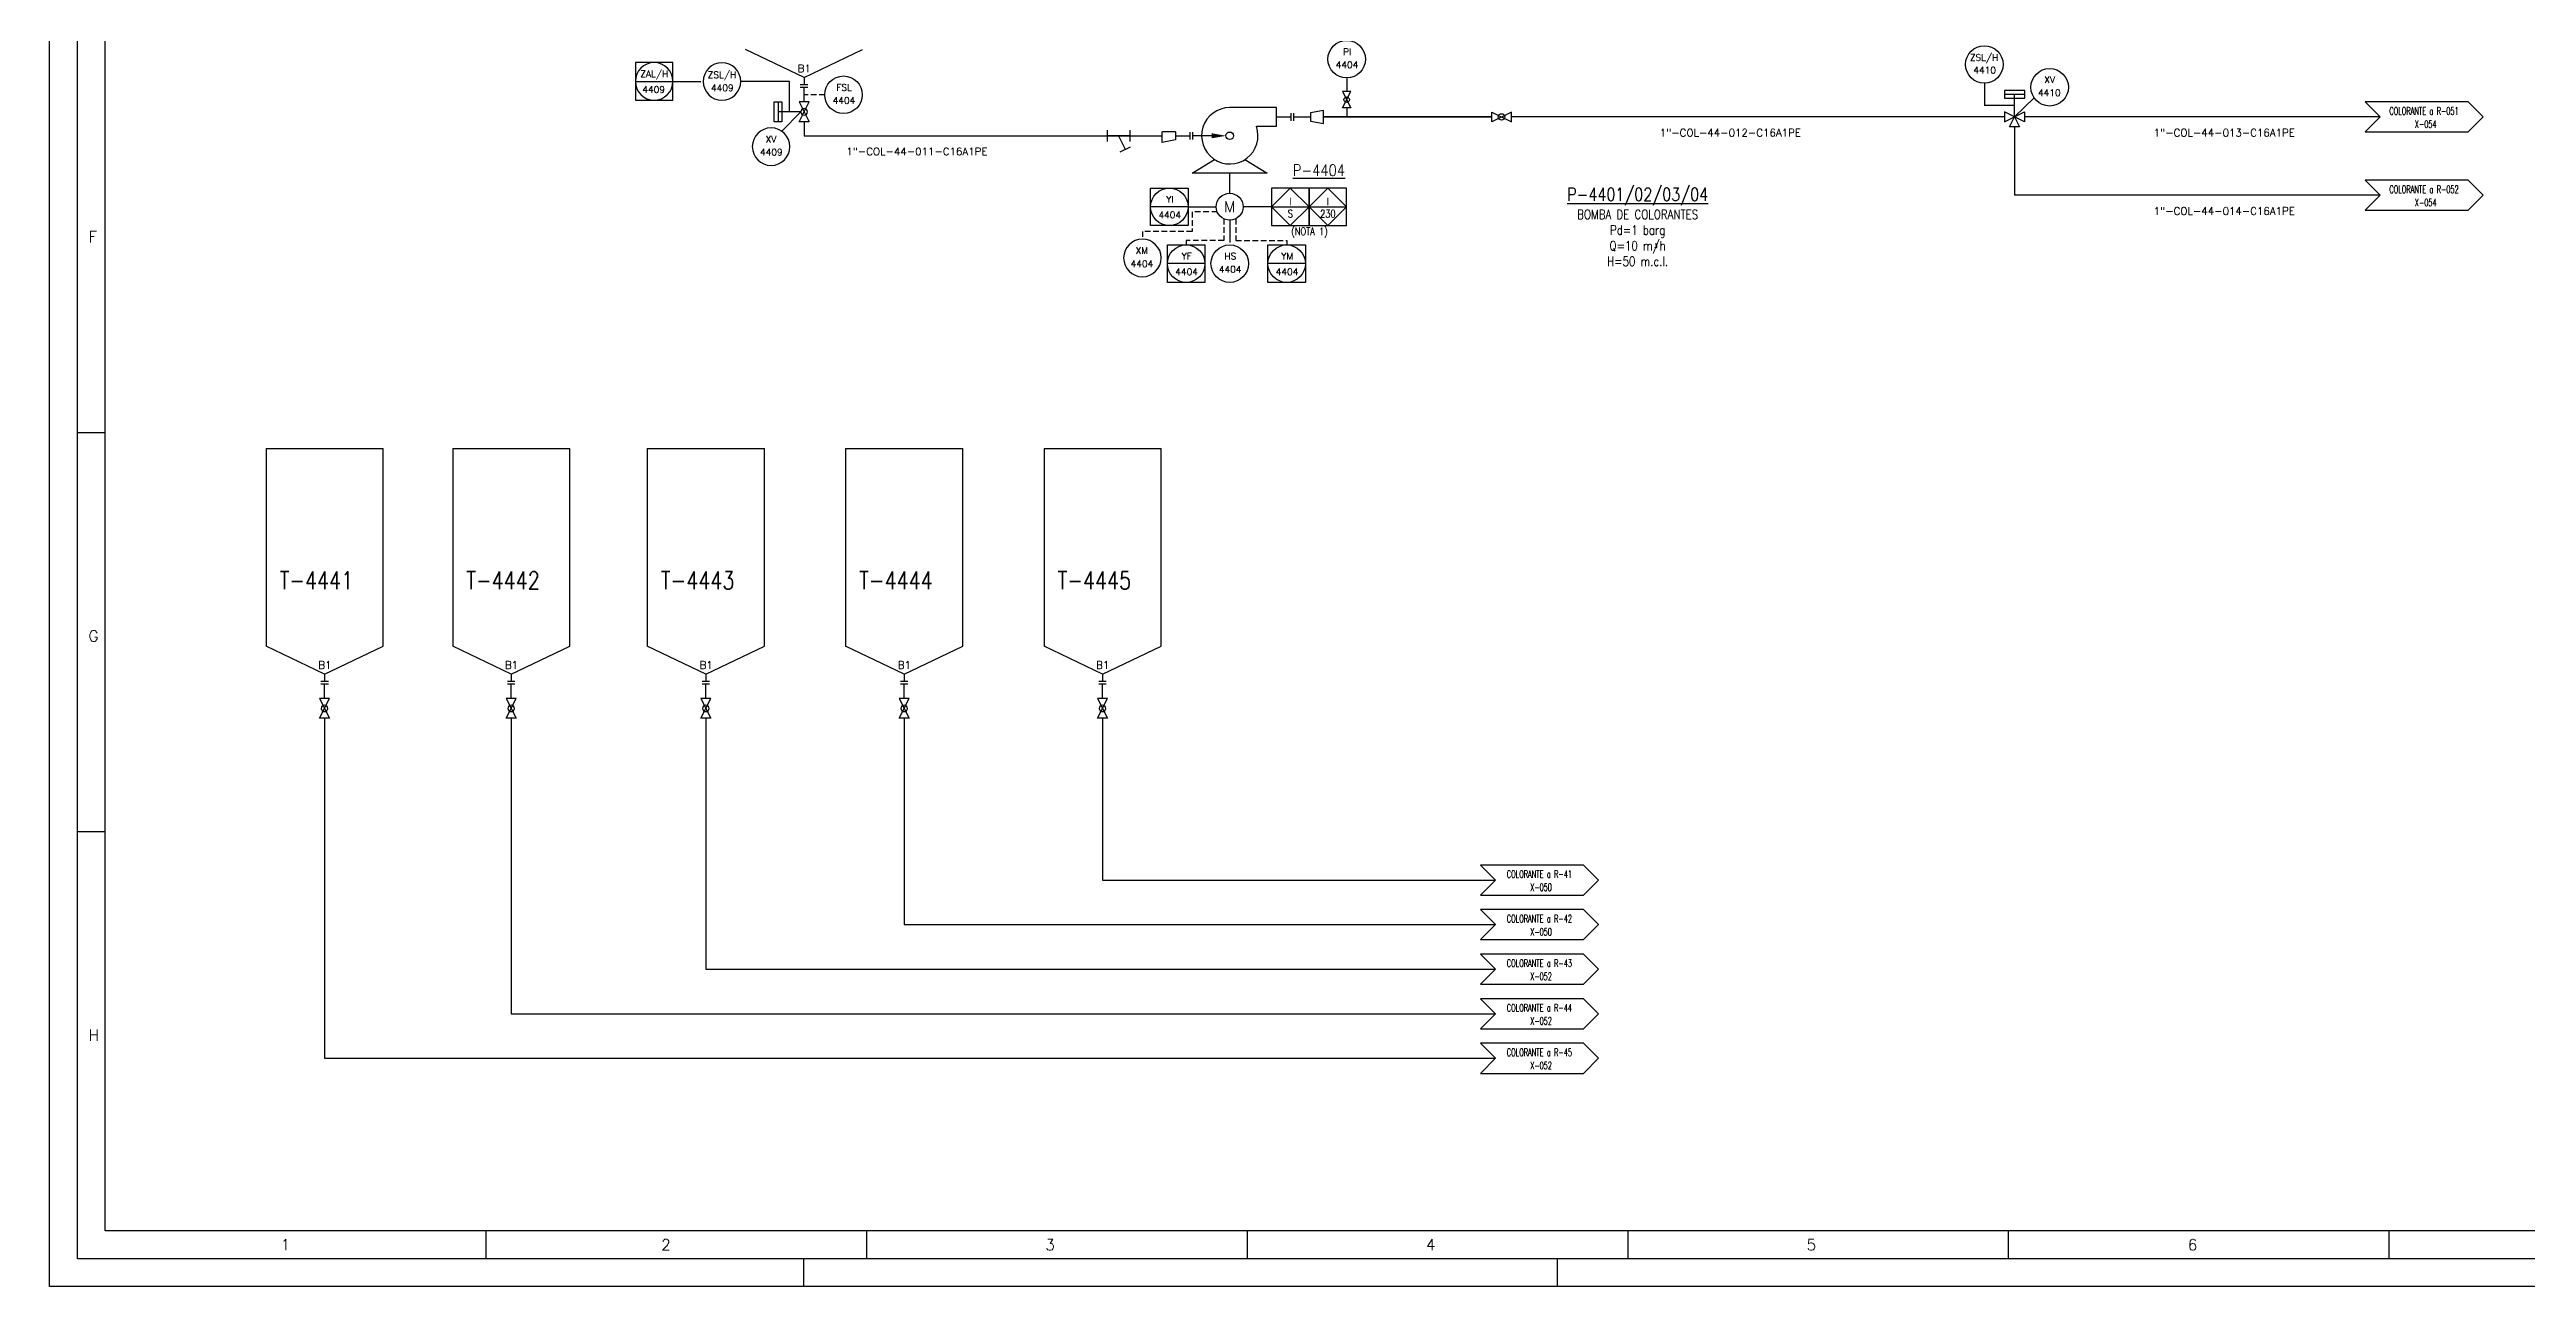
# Model space of a CAD drawing. Header units: millimetres. Extents: x -720 to -300, y -81 to 216.
# Drawn here: x -720 to -497.7, y -80.6 to 30.4 of the extents above; entities that cross this region are included whole.
import ezdxf
from ezdxf.enums import TextEntityAlignment as Align

# ---------------------------------------------------------------- set-up
doc = ezdxf.new("R2010")
doc.units = ezdxf.units.MM
doc.linetypes.add('TRAZOS', pattern=[0.75, 0.5, -0.25])
for name, color, linetype in [('CAJETIN', 1, 'Continuous'), ('CONEXION INTRUMENTOS', 1, 'Continuous'), ('EQUIPOS', 5, 'Continuous'), ('FORMATO', 7, 'Continuous'), ('INSTRUMENTOS', 1, 'Continuous'), ('TEX', 7, 'Continuous'), ('TEX EQUIPOS', 6, 'Continuous'), ('TEXTO-INSTRUMENTACION', 7, 'Continuous'), ('TEXTO-VALVULAS Y ACCESORIOS', 7, 'Continuous'), ('TUBERIA', 5, 'Continuous'), ('VALVULAS Y ACCESORIOS', 1, 'Continuous')]:
    doc.layers.add(name, color=color, linetype=linetype)
doc.layers.add('TUBERÍA2', color=1, linetype='TRAZOS', true_color=0xff0000)
doc.layers.add('TUBERÍA3', color=1, linetype='Continuous', true_color=0xff0000)
doc.styles.add('PY', font='ROMANS.shx')
doc.styles.add('PY1', font='ROMANS.shx', dxfattribs={"width": 0.8})
doc.styles.add('TXT', font='txt')
doc.linetypes.add('SEÑAL_MECANICA2', pattern='A,4.411183,["o",PY,S=4.130212,R=360,X=0,Y=-1.374288],0.588817,-0.374158,["",PY,S=2,R=360,X=0,Y=-0.688262],-2.183682', length=7.55784)

# ---------------------------------------------------------------- blocks, each defined once
blk = doc.blocks.new('SEÑAL CIRCU MARCO')
at = {"color": 1, "linetype": 'Continuous', "ltscale": 0.5}
blk.add_line((5.7, 5.7), (-5.7, 5.7), dxfattribs=at)
at = {"color": 1, "flags": 128}
blk.add_lwpolyline([(5.7, 0), (-5.7, 0), (-5.7, 11.4), (5.7, 11.4)], close=True, dxfattribs=at)
at = {"color": 1}
blk.add_circle((0, 5.7), 5.7, dxfattribs=at)
at = {"style": 'PY'}
for tag, p in [('XXX', (0.18, 7.98)), ('YYY', (0.13, 3.24))]:
    blk.add_attdef(tag, text='', height=2, dxfattribs=at).set_placement(p, align=Align.MIDDLE)
blk = doc.blocks.new('SEÑAL CIR')
at = {"color": 1}
blk.add_circle((0, 5.7), 5.7, dxfattribs=at)
at = {"layer": 'INSTRUMENTOS', "linetype": 'Continuous', "style": 'PY', "flags": 4}
for p in [(0.18, 6.94), (0.13, 2.95)]:
    blk.add_attdef('---', text='', height=2, dxfattribs=at).set_placement(p, align=Align.CENTER)
blk = doc.blocks.new('SECUENCIA PROGRAMADA EN SISTEMA DE CONTROL PLC')
at = {"layer": 'INSTRUMENTOS'}
blk.add_line((-5, 5), (5, 5), dxfattribs=at)
at = {"layer": 'INSTRUMENTOS', "flags": 128}
for points in [[(0, 0), (-5, 5), (0, 10), (5, 5)], [(-5, 0), (5, 0), (5, 10), (-5, 10)]]:
    blk.add_lwpolyline(points, close=True, dxfattribs=at)
at = {"layer": 'TEXTO-INSTRUMENTACION', "linetype": 'Continuous', "style": 'PY1', "width": 0.8}
for tag, p in [('XXX', (0.01, 6.43)), ('YYY', (0.01, 3.17))]:
    blk.add_attdef(tag, text='', height=2, dxfattribs=at).set_placement(p, align=Align.MIDDLE_CENTER)
blk = doc.blocks.new('REDUCCION')
at = {"color": 1}
for p, q in [((0, 2), (0, -2)), ((4, 1.25), (0, 2)), ((4, -1.25), (4, 1.25)), ((0, -2), (4, -1.25))]:
    blk.add_line(p, q, dxfattribs=at)
at = {"style": 'PY1', "width": 0.8}
blk.add_attdef('.', text='', height=2, dxfattribs=at).set_placement((2, -3.65), align=Align.MIDDLE)
blk = doc.blocks.new('FLECHA')
at = {"color": 1}
blk.add_solid([(-0.88, -5), (0.87, -5), (0, 0)], dxfattribs=at)
blk = doc.blocks.new('MANG-VAL')
at = {"layer": 'INSTRUMENTOS', "color": 1}
for p, q in [((0, 1.5), (0, -1.5)), ((6, 0), (0, 0)), ((3, 0), (4.8, -3.6)), ((6, 1.5), (6, -1.5)), ((3.46, -4.27), (6.14, -2.93))]:
    blk.add_line(p, q, dxfattribs=at)
blk = doc.blocks.new('VALV GLOB-V')
at = {"layer": 'INSTRUMENTOS', "color": 1, "flags": 128}
blk.add_lwpolyline([(5.7, -1.43), (5.7, 1.43), (0, -1.43), (0, 1.43)], close=True, dxfattribs=at)
at = {"layer": 'INSTRUMENTOS', "color": 1}
blk.add_circle((2.85, 0), 0.95, dxfattribs=at)
at = {"layer": 'INSTRUMENTOS', "color": 7, "linetype": 'SEÑAL_MECANICA2', "style": 'PY'}
blk.add_attdef('REF.', text='', height=2, dxfattribs=at).set_placement((3, -3.37), align=Align.MIDDLE)
blk = doc.blocks.new('reduccion1')
at = {"color": 1}
for p, q in [((-3.5084, -1.7542), (-3.5084, 1.096375)), ((0, 1.096375), (-3.5084, 1.096375)), ((0, 1.096375), (0, -1.096375)), ((0, -1.096375), (-3.5084, -1.7542))]:
    blk.add_line(p, q, dxfattribs=at)
blk = doc.blocks.new('BANDERA DE FLUJO')
at = {"layer": 'TEX', "color": 1, "ltscale": 0.1, "flags": 128}
blk.add_lwpolyline([(-4, 4), (-31.46, 4), (-27.46, 0), (-31.46, -4), (-4, -4), (0, 0)], close=True, dxfattribs=at)
at = {"layer": 'TEX', "style": 'PY1', "width": 0.8}
for tag, p in [('ETIQUETA-LINEA-1', (-15.73, 0.61)), ('ETIQUETA-LINEA-2', (-15.73, -2.91))]:
    blk.add_attdef(tag, text='', height=2, dxfattribs=at).set_placement(p, align=Align.CENTER)
blk = doc.blocks.new('VALV TRES VIAS')
at = {"layer": 'VALVULAS Y ACCESORIOS', "flags": 128}
for points in [[(0, 1.33), (0, -1.33), (5.33, 1.33), (5.33, -1.33)], [(1.33, -2.67), (2.67, 0), (4, -2.67)]]:
    blk.add_lwpolyline(points, close=True, dxfattribs=at)
at = {"layer": 'TEXTO-VALVULAS Y ACCESORIOS', "linetype": 'Continuous', "style": 'PY1', "width": 0.8}
blk.add_attdef('REF.', text='', height=2, dxfattribs=at).set_placement((6.85, -3.07), align=Align.MIDDLE)
blk = doc.blocks.new('MARCO-A1')
at = {"layer": 'FORMATO', "color": 5}
for p, q in [((5, 153.5), (10, 153.5)), ((5, 81.75), (10, 81.75)), ((78.42, 10), (78.42, 5)), ((146.83, 10), (146.83, 5)), ((215.25, 10), (215.25, 5)), ((283.67, 10), (283.67, 5)), ((352.08, 10), (352.08, 5)), ((420.5, 10), (420.5, 5))]:
    blk.add_line(p, q, dxfattribs=at)
at = {"layer": 'FORMATO', "color": 1, "linetype": 'Continuous'}
for p, q in [((135.5, 5), (135.5, 0)), ((271, 5), (271, 0))]:
    blk.add_line(p, q, dxfattribs=at)
at = {"layer": 'FORMATO', "color": 1}
blk.add_lwpolyline([(0, 594), (841, 594), (841, 0), (0, 0)], close=True, dxfattribs=at)
at = {"layer": 'FORMATO', "color": 5}
blk.add_lwpolyline([(5, 589), (836, 589), (836, 5), (5, 5)], close=True, dxfattribs=at)
at = {"layer": 'FORMATO', "color": 8, "linetype": 'Continuous'}
blk.add_lwpolyline([(10, 584), (831, 584), (831, 10), (10, 10)], close=True, dxfattribs=at)
at = {"layer": 'FORMATO', "color": 1, "style": 'PY'}
for s, p in [('F', (7, 187.67)), ('G', (7, 115.92)), ('H', (7, 44.17)), ('1', (41.52, 6.5)), ('2', (109.93, 6.5)), ('3', (178.99, 6.5)), ('4', (247.4, 6.5)), ('5', (315.82, 6.5)), ('6', (384.34, 6.5))]:
    blk.add_text(s, height=2, dxfattribs=at).set_placement(p)

msp = doc.modelspace()

# ---------------------------------------------------------------- linework, layer by layer
at = {"color": 1}
for p, q in [((-652.58, 24.84), (-654.29, 23.1)), ((-543.61, 24.38), (-541.87, 26.09)), ((-614.07, 17.53), (-614.07, 19.33))]:
    msp.add_line(p, q, dxfattribs=at)
msp.add_circle((-614.07, 16.32), 1.21, dxfattribs=at)
at = {"layer": 'CAJETIN', "color": 1, "linetype": 'TRAZOS', "ltscale": 5}
msp.add_line((-664.06, 27.57), (-661.33, 27.57), dxfattribs=at)
at = {"layer": 'CONEXION INTRUMENTOS', "linetype": 'Continuous'}
for p, q in [((-652.28, 25.73), (-652.28, 27.03)), ((-652.28, 23.96), (-652.28, 22.7)), ((-652.28, 22.69), (-630.57, 22.69)), ((-630.57, 22.69), (-623.72, 22.69)), ((-623.72, 22.69), (-620.13, 22.69)), ((-618.95, 22.69), (-617.61, 22.69)), ((-617.38, 22.36), (-617.38, 23.03)), ((-617.38, 22.36), (-617.38, 23.03)), ((-617.24, 22.69), (-617.38, 22.69)), ((-615.39, 22.69), (-617.38, 22.69)), ((-609.86, 24.38), (-608.54, 24.38)), ((-608.32, 24.38), (-606.83, 24.38)), ((-605.65, 24.38), (-600.22, 24.38)), ((-590.55, 24.38), (-605.65, 24.38)), ((-600.22, 24.38), (-590.55, 24.38)), ((-544.51, 24.38), (-588.78, 24.38)), ((-543.61, 23.48), (-543.61, 17.35)), ((-510.81, 24.38), (-542.71, 24.38)), ((-510.81, 17.35), (-543.61, 17.35)), ((-695.32, -27.82), (-695.32, -26.52)), ((-678.57, -27.82), (-678.57, -26.52)), ((-661.1, -27.82), (-661.1, -26.52)), ((-643.29, -27.82), (-643.29, -26.52)), ((-625.49, -27.82), (-625.49, -26.52))]:
    msp.add_line(p, q, dxfattribs=at)
at = {"layer": 'EQUIPOS', "linetype": 'Continuous'}
for p, q in [((-652.28, 27.92), (-657.54, 30.43)), ((-652.28, 27.92), (-647.03, 30.43)), ((-695.32, -25.63), (-700.57, -23.12)), ((-695.32, -25.63), (-690.06, -23.12)), ((-678.57, -25.63), (-683.82, -23.12)), ((-678.57, -25.63), (-673.31, -23.12)), ((-661.1, -25.63), (-666.35, -23.12)), ((-661.1, -25.63), (-655.84, -23.12)), ((-643.29, -25.63), (-648.55, -23.12)), ((-643.29, -25.63), (-638.04, -23.12)), ((-625.49, -25.63), (-630.74, -23.12)), ((-625.49, -25.63), (-620.23, -23.12))]:
    msp.add_line(p, q, dxfattribs=at)
at = {"layer": 'EQUIPOS', "color": 5, "linetype": 'Continuous'}
msp.add_lwpolyline([(-609.86, 25.22), (-614.07, 25.22, 3.146264), (-611.68, 23.54), (-609.86, 23.54)], format="xyb", close=True, dxfattribs=at)
msp.add_lwpolyline([(-612.7, 20.57), (-610.7, 19.33), (-617.44, 19.33), (-615.43, 20.57)], dxfattribs=at)
at = {"layer": 'EQUIPOS', "linetype": 'Continuous'}
for points in [[(-700.57, -5.38), (-700.57, -23.12)], [(-700.57, -5.38), (-690.06, -5.38)], [(-690.06, -23.12), (-690.06, -5.38)], [(-683.82, -5.38), (-683.82, -23.12)], [(-683.82, -5.38), (-673.31, -5.38)], [(-673.31, -23.12), (-673.31, -5.38)], [(-666.35, -5.38), (-666.35, -23.12)], [(-666.35, -5.38), (-655.84, -5.38)], [(-655.84, -23.12), (-655.84, -5.38)], [(-648.55, -5.38), (-648.55, -23.12)], [(-648.55, -5.38), (-638.04, -5.38)], [(-638.04, -23.12), (-638.04, -5.38)], [(-630.74, -5.38), (-630.74, -23.12)], [(-630.74, -5.38), (-620.23, -5.38)], [(-620.23, -23.12), (-620.23, -5.38)]]:
    msp.add_lwpolyline(points, dxfattribs=at)
at = {"layer": 'EQUIPOS', "color": 5, "linetype": 'Continuous'}
msp.add_circle((-614.07, 22.69), 0.337, dxfattribs=at)
at = {"layer": 'INSTRUMENTOS', "linetype": 'Continuous'}
for p, q in [((-603.57, 27.88), (-603.57, 27.38)), ((-603.57, 27.38), (-603.57, 26.67)), ((-603.57, 25.19), (-603.57, 24.38))]:
    msp.add_line(p, q, dxfattribs=at)
at = {"layer": 'TUBERIA', "linetype": 'Continuous'}
for p, q in [((-652.28, 27.92), (-652.28, 27.25)), ((-695.32, -25.63), (-695.32, -26.3)), ((-678.57, -25.63), (-678.57, -26.3)), ((-661.1, -25.63), (-661.1, -26.3)), ((-643.29, -25.63), (-643.29, -26.3)), ((-625.49, -25.63), (-625.49, -26.3))]:
    msp.add_line(p, q, dxfattribs=at)
at = {"layer": 'TUBERIA', "color": 1, "linetype": 'TRAZOS', "ltscale": 5}
for p, q in [((-617.81, 16.32), (-615.28, 16.32)), ((-610.32, 16.32), (-612.85, 16.32))]:
    msp.add_line(p, q, dxfattribs=at)
at = {"layer": 'TUBERIA', "color": 1, "linetype": 'TRAZOS', "ltscale": 4}
msp.add_line((-614.07, 15.1), (-614.07, 12.9), dxfattribs=at)
at = {"layer": 'TUBERÍA2'}
for points in [[(-650.42, 26.37), (-652.28, 26.37)], [(-615.19, 15.86), (-617.44, 15.86), (-617.44, 14.11), (-621.91, 14.11), (-621.91, 13.41)], [(-614.61, 15.23), (-614.61, 13.3), (-617.98, 13.3), (-617.98, 12.9)], [(-613.52, 15.23), (-613.52, 13.3), (-608.95, 13.3), (-608.95, 12.95)]]:
    msp.add_lwpolyline(points, dxfattribs=at)
at = {"layer": 'TUBERÍA3'}
for p, q in [((-695.32, -29.6), (-695.32, -32.07)), ((-678.57, -29.6), (-678.57, -32.07)), ((-661.1, -29.6), (-661.1, -32.07)), ((-643.29, -29.6), (-643.29, -32.07)), ((-625.49, -29.6), (-625.49, -32.07)), ((-695.32, -32.07), (-695.32, -60.12)), ((-678.57, -32.07), (-678.57, -56.12)), ((-661.1, -32.07), (-661.1, -52.12)), ((-643.29, -32.07), (-643.29, -48.12)), ((-625.49, -32.07), (-625.49, -44.12)), ((-625.49, -44.12), (-590.22, -44.12)), ((-643.29, -48.12), (-590.22, -48.12)), ((-661.1, -52.12), (-590.22, -52.12)), ((-678.57, -56.12), (-590.22, -56.12)), ((-695.32, -60.12), (-590.22, -60.12))]:
    msp.add_line(p, q, dxfattribs=at)
at = {"layer": 'VALVULAS Y ACCESORIOS'}
for p, q in [((-653.6, 27.57), (-657.96, 27.57)), ((-653.6, 24.84), (-653.6, 27.57)), ((-546.33, 27.41), (-546.33, 25.4)), ((-654.62, 25.74), (-654.62, 23.95)), ((-652.58, 24.84), (-654.62, 24.84)), ((-543.61, 25.4), (-546.33, 25.4)), ((-544.51, 26.42), (-542.71, 26.42)), ((-543.61, 24.38), (-543.61, 26.42))]:
    msp.add_line(p, q, dxfattribs=at)
at = {"layer": 'VALVULAS Y ACCESORIOS', "ltscale": 0.1}
for p, q in [((-651.95, 27.25), (-652.62, 27.25)), ((-651.95, 27.03), (-652.62, 27.03)), ((-608.54, 24.04), (-608.54, 24.72)), ((-608.32, 24.04), (-608.32, 24.72)), ((-617.61, 22.36), (-617.61, 23.03)), ((-617.61, 22.36), (-617.61, 23.03)), ((-694.98, -26.3), (-695.65, -26.3)), ((-694.98, -26.52), (-695.65, -26.52)), ((-678.23, -26.3), (-678.9, -26.3)), ((-678.23, -26.52), (-678.9, -26.52)), ((-660.76, -26.3), (-661.43, -26.3)), ((-660.76, -26.52), (-661.43, -26.52)), ((-642.96, -26.3), (-643.63, -26.3)), ((-642.96, -26.52), (-643.63, -26.52)), ((-625.15, -26.3), (-625.83, -26.3)), ((-625.15, -26.52), (-625.83, -26.52))]:
    msp.add_line(p, q, dxfattribs=at)
at = {"layer": 'VALVULAS Y ACCESORIOS', "flags": 128}
for points in [[(-544.51, 26.75), (-544.51, 26.08), (-542.71, 26.08), (-542.71, 26.75)], [(-654.95, 25.74), (-654.28, 25.74), (-654.28, 23.95), (-654.95, 23.95)]]:
    msp.add_lwpolyline(points, close=True, dxfattribs=at)

# ---------------------------------------------------------------- block references
for name, p, xscale, yscale, zscale in [('MARCO-A1', (-720.01, -80.6), 0.499409123998651, 0.499409123998651, 0.499409123998651), ('VALV TRES VIAS', (-544.51, 24.38), 0.3369136006307567, 0.3369136006307567, 0.3369136006307567), ('reduccion1', (-618.95, 22.69), 0.3369136006307567, 0.3369136006307567, 0.3369136006307567)]:
    msp.add_blockref(name, p, dxfattribs=dict(xscale=xscale, yscale=yscale, zscale=zscale))
at = {"linetype": 'Continuous'}
ref = msp.add_blockref('SEÑAL CIR', (-603.57, 27.88), dxfattribs=dict(at, xscale=0.2955069191132889, yscale=0.2955069191132889, zscale=0.2955069191132889))
ref.add_attrib('---', 'PI', dxfattribs={"layer": 'INSTRUMENTOS', "color": 7, "linetype": 'Continuous', "height": 0.591, "style": 'PY'}).set_placement((-603.52, 29.93), align=Align.CENTER)
ref.add_attrib('---', '4404', dxfattribs={"layer": 'INSTRUMENTOS', "color": 7, "linetype": 'Continuous', "height": 0.591, "style": 'PY'}).set_placement((-603.54, 28.76), align=Align.CENTER)
ref = msp.add_blockref('SEÑAL CIRCU MARCO', (-665.74, 25.89), dxfattribs=dict(xscale=-0.2955069191132889, yscale=0.2955069191132889, zscale=0.2955069191132889))
ref.add_attrib('XXX', 'ZAL/H', dxfattribs={"height": 0.591, "style": 'PY'}).set_placement((-665.72, 28.2), align=Align.MIDDLE)
ref.add_attrib('YYY', '4409', dxfattribs={"height": 0.591, "style": 'PY'}).set_placement((-665.78, 26.84), align=Align.MIDDLE)
ref = msp.add_blockref('SEÑAL CIR', (-659.65, 25.88), dxfattribs=dict(at, xscale=-0.2955069191132889, yscale=0.2955069191132889, zscale=0.2955069191132889))
ref.add_attrib('---', 'ZSL/H', dxfattribs={"layer": 'INSTRUMENTOS', "color": 7, "linetype": 'Continuous', "height": 0.591, "style": 'PY'}).set_placement((-659.65, 27.87), align=Align.CENTER)
ref.add_attrib('---', '4409', dxfattribs={"layer": 'INSTRUMENTOS', "color": 7, "linetype": 'Continuous', "height": 0.591, "style": 'PY'}).set_placement((-659.62, 26.69), align=Align.CENTER)
ref = msp.add_blockref('SEÑAL CIR', (-546.33, 27.41), dxfattribs=dict(at, xscale=0.2955069191132123, yscale=0.2955069191132123, zscale=0.2955069191132123))
ref.add_attrib('---', 'ZSL/H', dxfattribs={"layer": 'INSTRUMENTOS', "color": 7, "linetype": 'Continuous', "height": 0.591, "style": 'PY'}).set_placement((-546.35, 29.42), align=Align.CENTER)
ref.add_attrib('---', '4410', dxfattribs={"layer": 'INSTRUMENTOS', "color": 7, "linetype": 'Continuous', "height": 0.591, "style": 'PY'}).set_placement((-546.3, 28.28), align=Align.CENTER)
ref = msp.add_blockref('SEÑAL CIR', (-648.74, 24.69), dxfattribs=dict(at, xscale=0.2955069191132889, yscale=0.2955069191132889, zscale=0.2955069191132889))
ref.add_attrib('---', 'FSL', dxfattribs={"layer": 'INSTRUMENTOS', "color": 7, "linetype": 'Continuous', "height": 0.591, "style": 'PY'}).set_placement((-648.69, 26.74), align=Align.CENTER)
ref.add_attrib('---', '4404', dxfattribs={"layer": 'INSTRUMENTOS', "color": 7, "linetype": 'Continuous', "height": 0.591, "style": 'PY'}).set_placement((-648.7, 25.56), align=Align.CENTER)
ref = msp.add_blockref('SEÑAL CIR', (-540.47, 25.36), dxfattribs=dict(at, xscale=0.2955069191132123, yscale=0.2955069191132123, zscale=0.2955069191132123))
ref.add_attrib('---', 'XV', dxfattribs={"layer": 'INSTRUMENTOS', "color": 7, "linetype": 'Continuous', "height": 0.591, "style": 'PY'}).set_placement((-540.47, 27.43), align=Align.CENTER)
ref.add_attrib('---', '4410', dxfattribs={"layer": 'INSTRUMENTOS', "color": 7, "linetype": 'Continuous', "height": 0.591, "style": 'PY'}).set_placement((-540.5, 26.26), align=Align.CENTER)
at = {"linetype": 'Continuous', "xscale": -0.3110599148560533, "yscale": 0.3110599148560533, "zscale": 0.3110599148560237, "rotation": 90}
for p in [(-652.28, 25.73), (-695.32, -27.82), (-678.57, -27.82), (-661.1, -27.82), (-643.29, -27.82), (-625.49, -27.82)]:
    msp.add_blockref('VALV GLOB-V', p, dxfattribs=at)
at = {"linetype": 'Continuous'}
for name, p, xscale, yscale, zscale in [('VALV GLOB-V', (-590.55, 24.38), 0.3110599148560533, 0.3110599148560533, 0.3110599148560533), ('MANG-VAL', (-625.06, 22.69), 0.3369136006307567, 0.3369136006307567, 0.3369136006307567), ('MANG-VAL', (-625.06, 22.69), 0.3369136006307567, 0.3369136006307567, 0.3369136006307567)]:
    msp.add_blockref(name, p, dxfattribs=dict(at, xscale=xscale, yscale=yscale, zscale=zscale))
ref = msp.add_blockref('BANDERA DE FLUJO', (-501.56, 24.38), dxfattribs=dict(xscale=0.3369136006307567, yscale=0.3369136006307567, zscale=0.3369136006307567))
ref.add_attrib('ETIQUETA-LINEA-1', 'COLORANTE a R-051', dxfattribs={"layer": 'TEX', "height": 0.6738, "style": 'PY1', "width": 0.55}).set_placement((-506.86, 24.58), align=Align.CENTER)
ref.add_attrib('ETIQUETA-LINEA-2', ' X-054', dxfattribs={"layer": 'TEX', "height": 0.674, "style": 'PY1', "width": 0.6}).set_placement((-506.86, 23.4), align=Align.CENTER)
ref = msp.add_blockref('SEÑAL CIR', (-655.24, 20.03), dxfattribs=dict(at, xscale=-0.2955069191132889, yscale=0.2955069191132889, zscale=0.2955069191132889))
ref.add_attrib('---', 'XV', dxfattribs={"layer": 'INSTRUMENTOS', "color": 7, "linetype": 'Continuous', "height": 0.591, "style": 'PY'}).set_placement((-655.24, 22.1), align=Align.CENTER)
ref.add_attrib('---', '4409', dxfattribs={"layer": 'INSTRUMENTOS', "color": 7, "linetype": 'Continuous', "height": 0.591, "style": 'PY'}).set_placement((-655.22, 20.92), align=Align.CENTER)
for p, xscale, yscale, zscale, values in [((-619.49, 14.63), 0.2955069191132889, 0.2955069191132889, 0.2955069191132889, {'XXX': 'YI', 'YYY': '4404'}), ((-617.98, 9.53), 0.2955069191132506, 0.2955069191132506, 0.2955069191132506, {'XXX': 'YF', 'YYY': '4404'}), ((-608.96, 9.53), 0.2955069191132506, 0.2955069191132506, 0.2955069191132506, {'XXX': 'YM', 'YYY': '4404'})]:
    msp.add_blockref('SEÑAL CIRCU MARCO', p, dxfattribs=dict(xscale=xscale, yscale=yscale, zscale=zscale)).add_auto_attribs(values)
ref = msp.add_blockref('SECUENCIA PROGRAMADA EN SISTEMA DE CONTROL PLC', (-608.64, 14.63), dxfattribs=dict(xscale=0.3372807006582458, yscale=0.3372807006582458, zscale=0.3372807006582458))
ref.add_attrib('XXX', 'I', dxfattribs={"layer": 'TEXTO-INSTRUMENTACION', "linetype": 'Continuous', "height": 0.675, "style": 'TXT'}).set_placement((-608.63, 16.8), align=Align.MIDDLE_CENTER)
ref.add_attrib('YYY', 'S', dxfattribs={"layer": 'TEXTO-INSTRUMENTACION', "linetype": 'Continuous', "height": 0.675, "style": 'PY1', "width": 0.8}).set_placement((-608.63, 15.7), align=Align.MIDDLE_CENTER)
ref = msp.add_blockref('SECUENCIA PROGRAMADA EN SISTEMA DE CONTROL PLC', (-605.26, 14.63), dxfattribs=dict(xscale=0.3372807006582458, yscale=0.3372807006582458, zscale=0.3372807006582458))
ref.add_attrib('XXX', 'I', dxfattribs={"layer": 'TEXTO-INSTRUMENTACION', "linetype": 'Continuous', "height": 0.675, "style": 'TXT'}).set_placement((-605.26, 16.8), align=Align.MIDDLE_CENTER)
ref.add_attrib('YYY', '230', dxfattribs={"layer": 'TEXTO-INSTRUMENTACION', "linetype": 'Continuous', "height": 0.675, "style": 'PY1', "width": 0.8}).set_placement((-605.26, 15.7), align=Align.MIDDLE_CENTER)
ref = msp.add_blockref('BANDERA DE FLUJO', (-501.56, 17.35), dxfattribs=dict(xscale=0.3369136006307567, yscale=0.3369136006307567, zscale=0.3369136006307567))
ref.add_attrib('ETIQUETA-LINEA-1', 'COLORANTE a R-052', dxfattribs={"layer": 'TEX', "height": 0.6738, "style": 'PY1', "width": 0.55}).set_placement((-506.86, 17.55), align=Align.CENTER)
ref.add_attrib('ETIQUETA-LINEA-2', ' X-054', dxfattribs={"layer": 'TEX', "height": 0.674, "style": 'PY1', "width": 0.6}).set_placement((-506.86, 16.36), align=Align.CENTER)
ref = msp.add_blockref('SEÑAL CIR', (-621.91, 10.04), dxfattribs=dict(at, xscale=-0.2955069191132506, yscale=0.2955069191132506, zscale=0.2955069191132506))
ref.add_attrib('---', 'XM', dxfattribs={"layer": 'INSTRUMENTOS', "color": 7, "linetype": 'Continuous', "height": 0.591, "style": 'PY'}).set_placement((-621.96, 12.09), align=Align.CENTER)
ref.add_attrib('---', '4404', dxfattribs={"layer": 'INSTRUMENTOS', "color": 7, "linetype": 'Continuous', "height": 0.591, "style": 'PY'}).set_placement((-621.95, 10.91), align=Align.CENTER)
ref = msp.add_blockref('SEÑAL CIR', (-614.07, 9.53), dxfattribs=dict(at, xscale=0.2955069191132889, yscale=0.2955069191132889, zscale=0.2955069191132889))
ref.add_attrib('---', 'HS', dxfattribs={"layer": 'INSTRUMENTOS', "color": 7, "linetype": 'Continuous', "height": 0.591, "style": 'PY'}).set_placement((-614.01, 11.58), align=Align.CENTER)
ref.add_attrib('---', '4404', dxfattribs={"layer": 'INSTRUMENTOS', "color": 7, "linetype": 'Continuous', "height": 0.591, "style": 'PY'}).set_placement((-614.03, 10.41), align=Align.CENTER)
ref = msp.add_blockref('BANDERA DE FLUJO', (-580.97, -44.12), dxfattribs=dict(xscale=0.3369136006307567, yscale=0.3369136006307567, zscale=0.3369136006307567))
ref.add_attrib('ETIQUETA-LINEA-1', 'COLORANTE a R-41', dxfattribs={"layer": 'TEX', "height": 0.6738, "style": 'PY1', "width": 0.55}).set_placement((-586.27, -43.92), align=Align.CENTER)
ref.add_attrib('ETIQUETA-LINEA-2', ' X-050', dxfattribs={"layer": 'TEX', "height": 0.674, "style": 'PY1', "width": 0.6}).set_placement((-586.27, -45.1), align=Align.CENTER)
ref = msp.add_blockref('BANDERA DE FLUJO', (-580.97, -48.12), dxfattribs=dict(xscale=0.3369136006307567, yscale=0.3369136006307567, zscale=0.3369136006307567))
ref.add_attrib('ETIQUETA-LINEA-1', 'COLORANTE a R-42', dxfattribs={"layer": 'TEX', "height": 0.6738, "style": 'PY1', "width": 0.55}).set_placement((-586.27, -47.92), align=Align.CENTER)
ref.add_attrib('ETIQUETA-LINEA-2', ' X-050', dxfattribs={"layer": 'TEX', "height": 0.674, "style": 'PY1', "width": 0.6}).set_placement((-586.27, -49.1), align=Align.CENTER)
ref = msp.add_blockref('BANDERA DE FLUJO', (-580.97, -52.12), dxfattribs=dict(xscale=0.3369136006307567, yscale=0.3369136006307567, zscale=0.3369136006307567))
ref.add_attrib('ETIQUETA-LINEA-1', 'COLORANTE a R-43', dxfattribs={"layer": 'TEX', "height": 0.6738, "style": 'PY1', "width": 0.55}).set_placement((-586.27, -51.92), align=Align.CENTER)
ref.add_attrib('ETIQUETA-LINEA-2', ' X-052', dxfattribs={"layer": 'TEX', "height": 0.674, "style": 'PY1', "width": 0.6}).set_placement((-586.27, -53.1), align=Align.CENTER)
ref = msp.add_blockref('BANDERA DE FLUJO', (-580.97, -56.12), dxfattribs=dict(xscale=0.3369136006307567, yscale=0.3369136006307567, zscale=0.3369136006307567))
ref.add_attrib('ETIQUETA-LINEA-1', 'COLORANTE a R-44', dxfattribs={"layer": 'TEX', "height": 0.6738, "style": 'PY1', "width": 0.55}).set_placement((-586.27, -55.92), align=Align.CENTER)
ref.add_attrib('ETIQUETA-LINEA-2', ' X-052', dxfattribs={"layer": 'TEX', "height": 0.674, "style": 'PY1', "width": 0.6}).set_placement((-586.27, -57.1), align=Align.CENTER)
ref = msp.add_blockref('BANDERA DE FLUJO', (-580.97, -60.12), dxfattribs=dict(xscale=0.3369136006307567, yscale=0.3369136006307567, zscale=0.3369136006307567))
ref.add_attrib('ETIQUETA-LINEA-1', 'COLORANTE a R-45', dxfattribs={"layer": 'TEX', "height": 0.6738, "style": 'PY1', "width": 0.55}).set_placement((-586.27, -59.92), align=Align.CENTER)
ref.add_attrib('ETIQUETA-LINEA-2', ' X-052', dxfattribs={"layer": 'TEX', "height": 0.674, "style": 'PY1', "width": 0.6}).set_placement((-586.27, -61.1), align=Align.CENTER)
at = {"layer": 'INSTRUMENTOS', "linetype": 'Continuous', "xscale": 0.2610193790150029, "yscale": 0.2610193790150029, "zscale": 0.2610193790150029, "rotation": 90}
msp.add_blockref('VALV GLOB-V', (-603.57, 25.19), dxfattribs=at)
at = {"layer": 'INSTRUMENTOS', "xscale": 0.2560543364794486, "yscale": 0.2560543364794486, "zscale": 0.2560543364794486, "rotation": 270}
msp.add_blockref('FLECHA', (-614.4, 22.69), dxfattribs=at)
at = {"layer": 'TUBERIA', "color": 5, "linetype": 'Continuous', "xscale": 0.2955069191132506, "yscale": 0.2955069191132506, "zscale": 0.2955069191132506, "rotation": 180}
msp.add_blockref('REDUCCION', (-605.65, 24.38), dxfattribs=at)

# ---------------------------------------------------------------- texts
at = {"color": 7, "style": 'PY'}
msp.add_text('M', height=0.983, dxfattribs=at).set_placement((-614.07, 16.32), align=Align.MIDDLE)
at = {"layer": 'CAJETIN', "color": 5, "linetype": 'Continuous', "insert": (-577.45, 18.02), "char_height": 1.1792, "width": 22.3625, "attachment_point": 2, "style": 'PY1'}
msp.add_mtext('{\\LP-4401/02/03/04\\P\\H0.7143x;\\l\\C7;BOMBA DE COLORANTES\\PPd=1 barg\\PQ=10 m/h\\PH=50 m.c.l.}', dxfattribs=at)
at = {"layer": 'EQUIPOS', "color": 6, "linetype": 'Continuous', "style": 'PY', "width": 0.85}
msp.add_text('%%UP-4404', height=1.011, dxfattribs=at).set_placement((-606.06, 19.09), align=Align.CENTER)
at = {"layer": 'TEX', "color": 7, "attachment_point": 5, "style": 'PY1'}
for s, insert, char_height, width in [('(NOTA 1)', (-606.91, 14), 0.674, 9.6369), ('3', (-575.81, 12.81), 0.337, 4.8185)]:
    msp.add_mtext(s, dxfattribs=dict(at, insert=insert, char_height=char_height, width=width))
at = {"layer": 'TEX EQUIPOS', "linetype": 'Continuous', "style": 'PY1', "width": 0.8}
for tag, p in [('T-4441', (-696.05, -17.22)), ('T-4442', (-679.3, -17.22)), ('T-4443', (-661.83, -17.22)), ('T-4444', (-644.03, -17.22)), ('T-4445', (-626.22, -17.22))]:
    msp.add_attdef(tag, text='XXXXX', height=1.577, dxfattribs=at).set_placement(p, align=Align.MIDDLE_CENTER)
at = {"layer": 'TEXTO-VALVULAS Y ACCESORIOS', "style": 'PY'}
for s, p in [('1"-COL-44-012-C16A1PE', (-569.13, 22.63)), ('1"-COL-44-013-C16A1PE', (-524.79, 22.63)), ('1"-COL-44-011-C16A1PE', (-642.15, 20.95)), ('1"-COL-44-014-C16A1PE', (-524.79, 15.6))]:
    msp.add_text(s, height=0.6738, dxfattribs=at).set_placement(p, align=Align.CENTER)
at = {"layer": 'TEXTO-VALVULAS Y ACCESORIOS', "color": 7, "linetype": 'Continuous', "style": 'PY', "flags": 4}
for p in [(-652.26, 28.4), (-695.29, -25.15), (-678.54, -25.15), (-661.07, -25.15), (-643.27, -25.15), (-625.47, -25.15)]:
    msp.add_attdef('B1', text='---', height=0.674, dxfattribs=at).set_placement(p, align=Align.CENTER)

doc.saveas('drawing.dxf')
